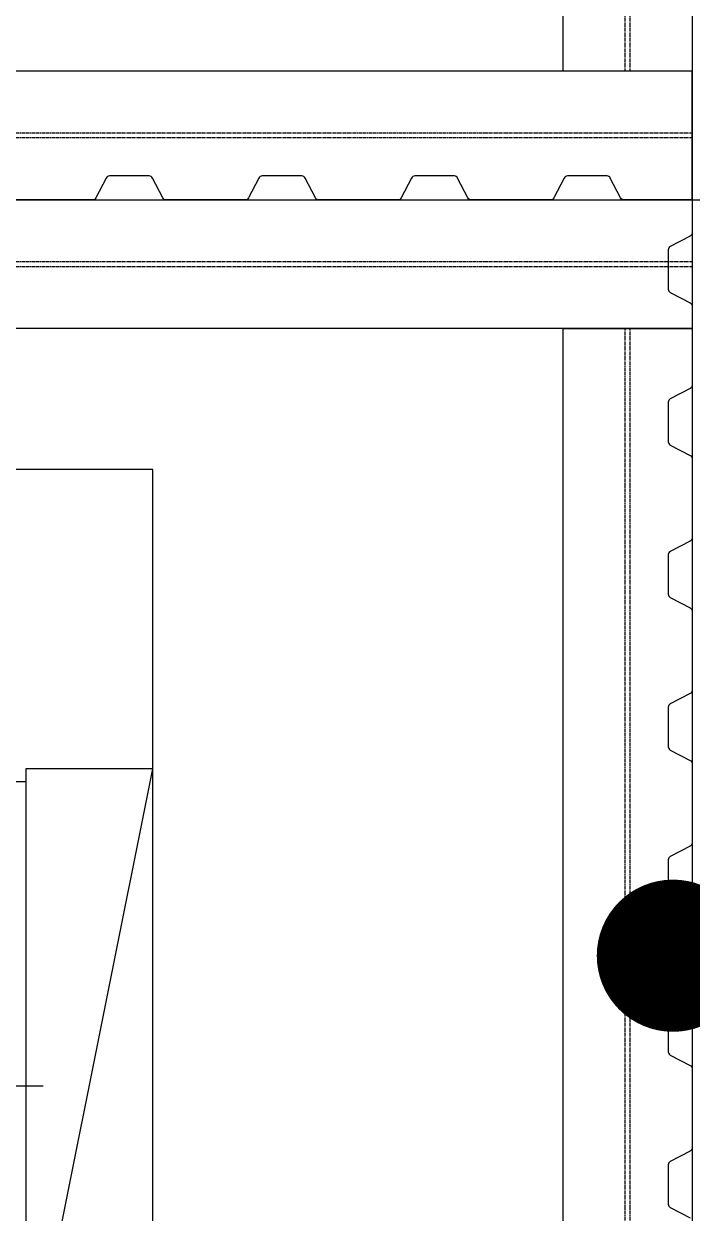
# Model space of a CAD drawing. Header units: millimetres. Extents: x 4133871 to 4440428, y -545651 to -495191.
# Drawn here: x 4166891 to 4167944, y -520442 to -518567 of the extents above; entities that cross this region are included whole.
import ezdxf

# ---------------------------------------------------------------- set-up
doc = ezdxf.new("R2010")
doc.units = ezdxf.units.MM
doc.header["$LTSCALE"] = 60
for name, pattern in [('CEN', [62, 60, -1, 0, -1]), ('CENTER', [2, 1.25, -0.25, 0.25, -0.25]), ('HIDDEN', [0.375, 0.25, -0.125])]:
    doc.linetypes.add(name, pattern=pattern)
for name, color, linetype in [('1CEN', 1, 'CEN'), ('1ST FL W2', 3, 'Continuous'), ('AA-XXXX-SYMB', 7, 'Continuous'), ('EQUIPMENT', 6, 'Continuous')]:
    doc.layers.add(name, color=color, linetype=linetype)
doc.styles.add('돋움', font='')
doc.styles.get('돋움').set_extended_font_data('Dotum')
doc.dimstyles.new('일반도면_0060', dxfattribs={"dimtxt": 240, "dimasz": 240, "dimexe": 60, "dimexo": 300, "dimgap": 75, "dimtad": 1, "dimdec": 0, "dimzin": 0, "dimdsep": 46, "dimtxsty": '돋움', "dimcen": -300, "dimclrd": 7, "dimclre": 7, "dimclrt": 2, "dimadec": 8, "dimazin": 0, "dimtfac": 1, "dimtdec": 0, "dimtix": 1, "dimtmove": 2, "dimatfit": 3, "dimfxl": 1, "dimtolj": 1, "dimtzin": 0, "dimarcsym": 0})

# ---------------------------------------------------------------- blocks, each defined once
blk = doc.blocks.new('EQ')
at = {"layer": 'EQUIPMENT', "color": 253}
for p, q in [((-1580, 17881.6), (-3180, 17881.6)), ((-1580, 15731.6), (-1580, 17881.6)), ((-1580, 17409.6), (-1780, 17409.6)), ((-1780, 17409.6), (-1780, 16409.6)), ((-1780, 16409.6), (-1580, 17409.6)), ((-1580, 16409.6), (-1580, 17409.6)), ((-1810, 17389.6), (-1780, 17389.6)), ((-2867.3, 16909.6), (-1752.7, 16909.6))]:
    blk.add_line(p, q, dxfattribs=at)
blk = doc.blocks.new('15M')
at = {"linetype": 'HIDDEN', "ltscale": 0.1}
for p, q in [((-110087.1, -152171.1), (-95087.1, -152171.1)), ((-110087.1, -152178.6), (-95087.1, -152178.6)), ((-109989.3, -152276.4), (-109989.3, -154870.4)), ((-109981.8, -152276.4), (-109981.8, -154870.4)), ((-110087.1, -154968.1), (-95087.1, -154968.1)), ((-110087.1, -154975.6), (-95087.1, -154975.6))]:
    blk.add_line(p, q, dxfattribs=at)
for points in [[(-110087.1, -152276.4), (-95087.1, -152276.4), (-95087.1, -152073.4), (-110087.1, -152073.4)], [(-109884.1, -154870.4), (-110087.1, -154870.4), (-110087.1, -152276.4), (-109884.1, -152276.4)], [(-110087.1, -154870.4), (-95087.1, -154870.4), (-95087.1, -155073.4), (-110087.1, -155073.4)]]:
    blk.add_lwpolyline(points, close=True)
blk = doc.blocks.new('외각')
for p, rotation in [((-167089.4, 106207.1), 90), ((-125103.1, -149953.5), 180), ((-125103.1, -152953.5), 180)]:
    blk.add_blockref('15M', p, dxfattribs=dict(rotation=rotation))

msp = doc.modelspace()

# ---------------------------------------------------------------- block references
at = {"color": 3}
msp.add_blockref('외각', (4182960, -520964.2), dxfattribs=at)

# ---------------------------------------------------------------- next in the draw order: block references
at = {"layer": 'EQUIPMENT', "color": 3}
msp.add_blockref('EQ', (4168674, -537151), dxfattribs=at)

# ---------------------------------------------------------------- next in the draw order: linework, layer by layer
at = {"layer": '1CEN', "color": 1, "linetype": 'CENTER', "ltscale": 0.5}
for p, q in [((4167944, -502344.3), (4167944, -540844.3)), ((4146944, -518844.3), (4183944, -518844.3))]:
    msp.add_line(p, q, dxfattribs=at)
at = {"layer": '1ST FL W2', "color": 6}
for points in [[(4167944, -518844.3), (4167836.5, -518844.3, -0.279959), (4167831.3, -518841.2), (4167815, -518809.8, 0.279959), (4167809.9, -518806.6), (4167778.6, -518806.6), (4167747.4, -518806.6, 0.279959), (4167742.3, -518809.8), (4167726, -518841.2, -0.279959), (4167720.8, -518844.3), (4167596, -518844.3, -0.279959), (4167590.8, -518841.2), (4167574.5, -518809.8, 0.279959), (4167569.4, -518806.6), (4167538.2, -518806.6), (4167507, -518806.6, 0.279959), (4167501.8, -518809.8), (4167485.5, -518841.2, -0.279959), (4167480.3, -518844.3), (4167355.5, -518844.3, -0.279959), (4167350.4, -518841.2), (4167334, -518809.8, 0.279959), (4167328.9, -518806.6), (4167297.7, -518806.6), (4167266.5, -518806.6, 0.279959), (4167261.3, -518809.8), (4167245, -518841.2, -0.279959), (4167239.9, -518844.3), (4167115, -518844.3, -0.279959), (4167109.9, -518841.2), (4167093.6, -518809.8, 0.279959), (4167088.4, -518806.6), (4167057.2, -518806.6), (4167026, -518806.6, 0.279959), (4167020.9, -518809.8), (4167004.5, -518841.2, -0.279959), (4166999.4, -518844.3), (4166874.5, -518844.3, -0.279959)], [(4167944, -518844.3), (4167944, -518896.2, -0.279959), (4167940.9, -518901.3), (4167909.5, -518917.6, 0.279959), (4167906.4, -518922.8), (4167906.4, -518954), (4167906.4, -518985.2, 0.279959), (4167909.5, -518990.3), (4167940.9, -519006.7, -0.279959), (4167944, -519011.8), (4167944, -519136.7, -0.279959), (4167940.9, -519141.8), (4167909.5, -519158.1, 0.279959), (4167906.4, -519163.3), (4167906.4, -519194.5), (4167906.4, -519225.7, 0.279959), (4167909.5, -519230.8), (4167940.9, -519247.1, -0.279959), (4167944, -519252.3), (4167944, -519377.1, -0.279959), (4167940.9, -519382.3), (4167909.5, -519398.6, 0.279959), (4167906.4, -519403.7), (4167906.4, -519435), (4167906.4, -519466.2, 0.279959), (4167909.5, -519471.3), (4167940.9, -519487.6, -0.279959), (4167944, -519492.8), (4167944, -519617.6, -0.279959), (4167940.9, -519622.8), (4167909.5, -519639.1, 0.279959), (4167906.4, -519644.2), (4167906.4, -519675.4), (4167906.4, -519706.6, 0.279959), (4167909.5, -519711.8), (4167940.9, -519728.1, -0.279959), (4167944, -519733.2), (4167944, -519858.1, -0.279959), (4167940.9, -519863.2), (4167909.5, -519879.6, 0.279959), (4167906.4, -519884.7), (4167906.4, -519915.9), (4167906.4, -519947.1, 0.279959), (4167909.5, -519952.3), (4167940.9, -519968.6, -0.279959), (4167944, -519973.7), (4167944, -520098.6, -0.279959), (4167940.9, -520103.7), (4167909.5, -520120, 0.279959), (4167906.4, -520125.2), (4167906.4, -520156.4), (4167906.4, -520187.6, 0.279959), (4167909.5, -520192.7), (4167940.9, -520209.1, -0.279959), (4167944, -520214.2), (4167944, -520339, -0.279959), (4167940.9, -520344.2), (4167909.5, -520360.5, 0.279959), (4167906.4, -520365.7), (4167906.4, -520396.9), (4167906.4, -520428.1, 0.279959), (4167909.5, -520433.2), (4167940.9, -520449.5, -0.279959)]]:
    msp.add_lwpolyline(points, format="xyb", dxfattribs=at)

# ---------------------------------------------------------------- next in the draw order: leaders
at = {"layer": 'AA-XXXX-SYMB'}
msp.add_leader([(4167913.7, -520036.1), (4168727.3, -520036.1)], dimstyle='일반도면_0060', override={"dimasz": 240, "dimgap": 0.8, "dimtad": 0, "dimldrblk": 'Dot'}, dxfattribs=at)

doc.saveas('drawing.dxf')
